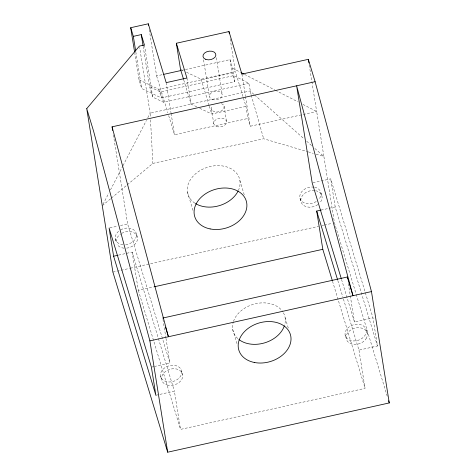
<?xml version="1.0" encoding="UTF-8"?>
<svg xmlns="http://www.w3.org/2000/svg" width="476" height="476" viewBox="0 0 476 476"><rect width="100%" height="100%" fill="white"/><g stroke="black" fill="none" stroke-linecap="round" stroke-linejoin="round"><path stroke-width="0.36" stroke-dasharray="2.38 1.78" d="M102.983 204.382L108.754 193.226M110.45 189.948L122.665 166.326M123.004 165.672L146.424 120.404M147.78 117.774L150.16 113.187L139.652 47.552M102.304 205.697L110.825 198.569M111.396 198.093L126.735 185.259M127.3 184.783L152.861 163.399L263.656 138.754L307.579 151.666M149.232 29.673L156.628 75.934L162.381 74.655M181.808 70.335L184.682 69.692M185.402 69.538L230.003 59.619L232.633 68.27L234.769 81.628L161.394 97.943L141.669 88.494L139.04 79.843L134.809 53.413M186.515 72.245L201.14 79.242L235.394 71.626L245.967 106.398L247.895 118.459L250.257 126.253L316.659 111.479L309.697 67.997M139.04 79.843L158.764 89.292L232.139 72.977L234.769 81.628M143.145 46.345L149.601 86.733L160.43 91.916L233.805 75.601L248.841 83.33L251.072 94.516M149.601 86.733L152.754 97.116L163.589 102.298L248.841 83.33M199.736 108.26L211.713 114.014L245.967 106.398M168.694 115.632L174.513 134.773L247.895 118.459M109.819 227.885L117.649 226.142M120.493 225.505L127.616 223.922L169.902 363.039L154.956 366.359M312.91 182.79L330.707 178.833L372.982 317.885L377.474 345.998L358.963 350.116L343.006 297.613M118.601 255.106L132.126 252.096L158.222 337.942M320.967 210.112L335.199 206.947L377.474 345.998M112.889 272.088L129.543 268.387M130.269 268.226L318.545 226.362M322.169 225.559L323.615 225.237M324.34 225.077L332.302 223.303M132.126 252.096L138.338 290.324L153.528 286.945M152.106 366.996L154.242 366.52M341.53 279.436L354.471 322.002L372.982 317.885M155.884 395.264L174.394 391.147L180.517 429.394L365.08 388.362L358.963 350.116M308.287 151.88L313.25 153.337M316.082 154.17L323.876 156.461L334.473 222.822L356.048 293.734M180.529 69.383L183.849 70.972M183.76 80.016L191.09 104.107L197.076 106.987M232.633 68.27L240.511 72.322M244.45 74.345L274.646 89.875M275.301 90.208L298.279 102.025M302.873 104.387L316.659 111.479L323.876 156.461L313.886 147.596M253.946 94.397L250.061 90.952L150.16 113.187L150.356 116.876M254.499 94.891L303.896 138.73M306.669 141.194L311.667 145.626M356.262 294.442L387.327 396.55M160.43 91.916L163.589 102.298M366.24 330.243A10.859 8.098 -16.9 0 1 351.49 340.727A10.859 8.098 -16.9 0 1 349.265 326.816A10.859 8.098 -16.9 0 1 366.24 330.243L367.293 333.706M320.997 193.012L322.05 196.475M337.829 280.59L342.785 296.905M332.516 281.233L365.08 388.362M345.088 334.949L346.141 338.412M313.952 187.122A10.859 8.098 -16.9 0 0 299.844 197.719L300.897 201.175M285.148 317.772L288.307 328.154M239.904 180.541L244.372 195.225M201.14 79.242L209.125 105.499M209.339 106.207L211.713 114.014M156.628 75.934L167.832 112.8M232.699 329.434L237.328 344.66M158.764 89.292L161.394 97.943M187.461 192.203L193.411 211.784M181.677 371.28A10.859 8.098 -16.9 0 1 166.921 381.764A10.859 8.098 -16.9 0 1 164.702 367.853A10.859 8.098 -16.9 0 1 181.677 371.28L182.73 374.743M136.434 234.049L137.487 237.506M158.437 338.65L174.394 391.147M138.338 290.324L180.517 429.394M160.525 375.986L161.572 379.443M115.281 238.75L116.328 242.213A10.859 8.098 -16.9 0 1 120.505 234.079M251.274 95.23L263.656 138.754M335.199 206.947L330.707 178.833M309.239 65.111L309.584 67.277M241.915 74.107L245.39 95.831M245.509 96.557L250.257 126.253M216.348 57.715L222.173 94.147M221.352 103.691A6.503 4.314 -9.1 0 1 224.101 106.207L226.493 121.16M203.555 59.803L209.5 96.961M211.427 109.028L213.819 123.98M186.919 78.034L191.09 104.107M113.365 134.857L127.616 223.922M348.319 283.541L354.471 322.002M230.152 38.842L235.394 71.626M230.003 59.619L232.139 72.977M166.184 82.64L170.991 112.747M171.11 113.484L174.513 134.773M144.424 44.982L152.754 97.116M135.797 51.783L141.669 88.494M162.97 319.509L165.856 337.645M165.975 338.371L169.902 363.039M224.101 106.207L223.881 108.469A6.503 4.314 -9.1 0 1 214.908 111.765A6.503 4.314 -9.1 0 1 212.391 105.684M150.517 119.833L152.861 163.399M121.672 233.341A10.859 8.098 -16.9 0 1 137.308 236.733A10.859 8.098 -16.9 0 1 126.098 248.198M124.046 248.18A10.859 8.098 -16.9 0 1 117.025 244.212M120.624 229.878A10.859 8.098 -16.9 0 1 136.255 233.276A10.859 8.098 -16.9 0 1 125.045 244.735M122.992 244.718A10.859 8.098 -16.9 0 1 115.382 239.273A10.859 8.098 -16.9 0 1 119.452 230.622M315.647 190.692A10.859 8.098 -16.9 0 1 319.86 202.841M317.873 204.603A10.859 8.098 -16.9 0 1 302.195 204.073A10.859 8.098 -16.9 0 1 307.496 191.673L310.191 190.793A10.859 8.098 -16.9 0 1 315.005 190.578M314.6 187.235A10.859 8.098 -16.9 0 1 318.807 199.379M316.254 201.526A10.859 8.098 -16.9 0 1 299.844 197.719M194.815 203.121A26.924 20.081 -16.9 0 1 192.715 176.608A26.924 20.081 -16.9 0 1 226.624 166.862A26.924 20.081 -16.9 0 1 238.309 190.62M283.434 312.821A26.924 20.081 -16.9 0 1 284.589 325.162M237.804 338.609A26.924 20.081 -16.9 0 1 233.258 322.05M233.478 321.371A26.924 20.081 -16.9 0 1 256.606 303.51A26.924 20.081 -16.9 0 1 282.738 311.685M366.52 338.037L365.104 340.072A10.859 8.098 -16.9 0 1 350.146 343.398A10.859 8.098 -16.9 0 1 348.331 332.04A10.859 8.098 -16.9 0 1 363.289 328.714L365.235 330.005A10.859 8.098 -16.9 0 1 366.52 338.037M167.974 385.227L165.583 384.435A10.859 8.098 -16.9 0 1 167.326 370.352A10.859 8.098 -16.9 0 1 182.802 375.451A10.859 8.098 -16.9 0 1 167.974 385.227M212.248 99.484A6.503 4.314 -9.1 0 0 222.28 95.265A6.503 4.314 -9.1 0 0 212.974 91.916A6.503 4.314 -9.1 0 0 212.248 99.484M216.568 126.497A6.503 4.308 -9.1 0 0 226.6 122.284A6.503 4.308 -9.1 0 0 217.294 118.935A6.503 4.308 -9.1 0 0 216.568 126.497"/><path stroke-width="0.71" d="M86.733 108.635L139.42 46.095L144.424 44.982L141.265 34.599L133.334 36.36L130.704 27.709L148.292 23.8L166.184 82.64L186.919 78.034L176.352 43.257L228.992 31.553L241.915 74.107L308.311 59.333L315.118 81.694L371.464 291.574L389.267 402.934L167.683 452.2L112.889 272.088L86.733 108.635L93.522 130.948L149.88 340.87L167.683 452.2M163.821 74.333L181.088 70.496M112.663 130.472L112.08 126.824L315.118 81.694M113.615 256.213L155.884 395.264L151.392 367.151L109.105 228.04L113.615 256.213L117.887 255.261M332.302 280.525L322.811 249.305L316.695 211.064L320.967 210.112M154.254 286.784L322.811 249.305M162.738 318.057L347.278 277.008L352.96 295.691L296.625 85.805L312.197 182.951L341.316 278.728M149.88 340.87L371.464 291.574M241.165 72.655L243.795 74.006M388.618 400.804L389.267 402.934M183.546 79.302L180.529 69.383L176.352 43.257M165.475 327.054L168.421 336.746L112.08 126.824M316.695 211.064L337.609 279.876M308.311 59.333L308.888 62.945M347.278 277.008L347.51 278.46M228.992 31.553L229.337 33.742M148.292 23.8L148.53 25.27M141.265 34.599L143.026 45.613M133.334 36.36L135.684 51.045M130.704 27.709L134.577 51.943M284.368 325.84A26.924 20.081 -16.9 0 1 264.662 342.851A26.924 20.081 -16.9 0 1 238.887 339.513M237.982 191.281A26.924 20.081 -16.9 0 1 195.434 203.514M210.13 228.92A26.924 20.093 -16.9 0 0 246.711 202.919A26.924 20.093 -16.9 0 0 204.62 194.41A26.924 20.093 -16.9 0 0 210.13 228.92M254.249 362.456A26.924 20.081 -16.9 0 0 290.83 336.461A26.924 20.081 -16.9 0 0 248.74 327.958A26.924 20.081 -16.9 0 0 254.249 362.456M205.84 59.411A6.503 4.308 -9.1 0 0 215.872 55.192A6.503 4.308 -9.1 0 0 206.572 51.842A6.503 4.308 -9.1 0 0 205.84 59.411"/></g></svg>
